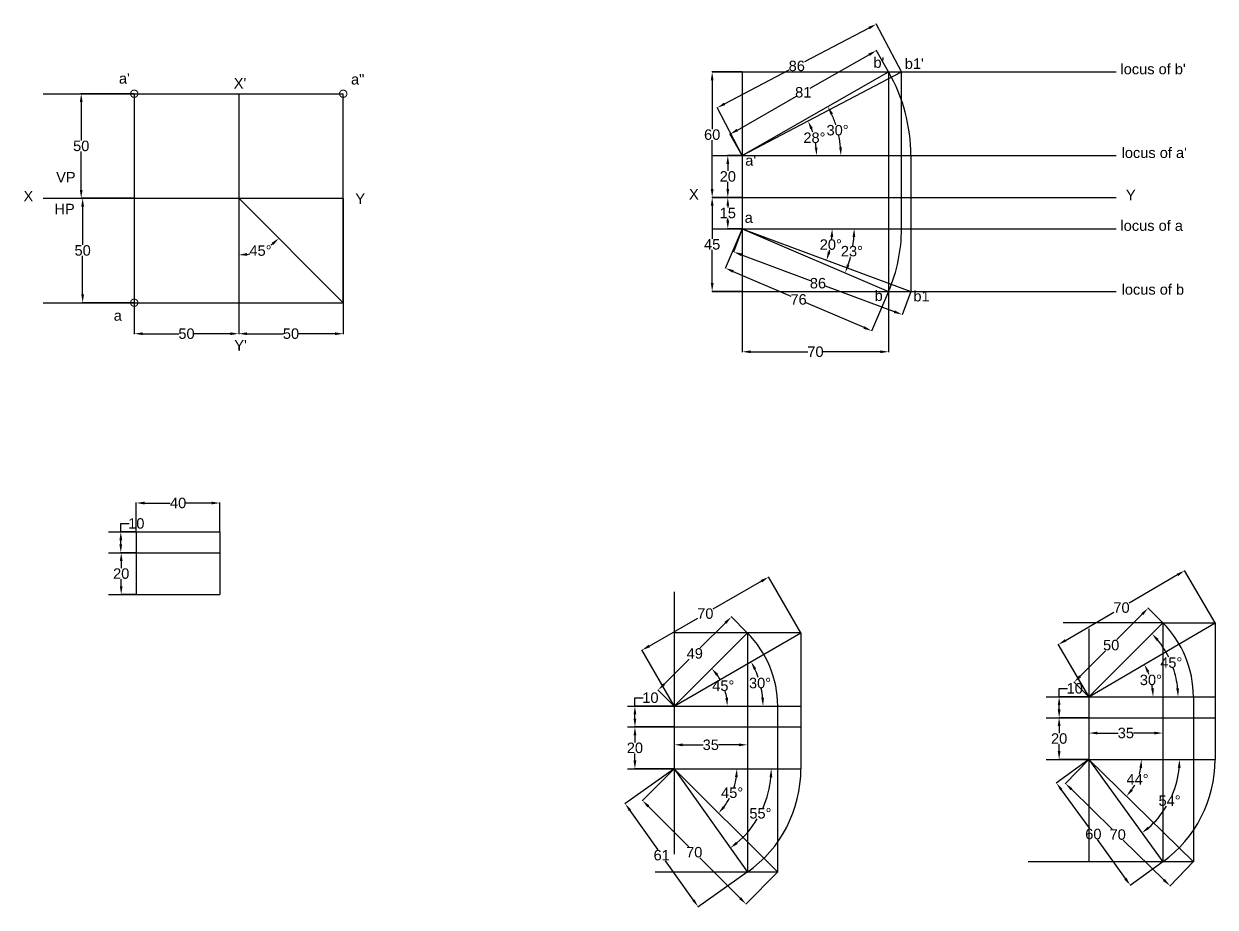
# Model space of a CAD drawing. Header units: inches. Extents: x -1930 to 5336, y -1833 to 832.
# Drawn here: x 1219 to 1789, y -1561 to -1138 of the extents above; entities that cross this region are included whole.
import ezdxf

# ---------------------------------------------------------------- set-up
doc = ezdxf.new("R2010")
doc.units = ezdxf.units.IN
doc.header["$MEASUREMENT"] = 0
doc.styles.get("Standard").update_dxf_attribs({"font": 'arial.ttf'})
doc.dimstyles.get("Standard").update_dxf_attribs({"dimtxt": 5, "dimasz": 4, "dimexe": 0.18, "dimexo": 0.0625, "dimgap": 0.09, "dimtad": 0, "dimtih": 1, "dimtoh": 1, "dimdec": 0, "dimzin": 0, "dimdsep": 46, "dimtxsty": 'Standard', "dimcen": 0.09, "dimadec": 0, "dimazin": 0, "dimtfac": 1, "dimtdec": 0, "dimtofl": 0, "dimtmove": 0, "dimatfit": 3, "dimfxl": 1, "dimtolj": 1, "dimtzin": 0, "dimarcsym": 0})

# ---------------------------------------------------------------- blocks, each defined once
blk = doc.blocks.new('*D352')
at = {"color": 0, "lineweight": -2, "transparency": 16777216}
for p, q in [((1271.49, -1171.69), (1246, -1171.69)), ((1246.18, -1175.69), (1246.18, -1194.05)), ((1246.18, -1217.69), (1246.18, -1199.33)), ((1271.49, -1221.69), (1246, -1221.69))]:
    blk.add_line(p, q, dxfattribs=at)
at = {"color": 0, "transparency": 16777216}
for points in [[(1245.51, -1175.69), (1246.84, -1175.69), (1246.18, -1171.69)], [(1245.51, -1217.69), (1246.84, -1217.69), (1246.18, -1221.69)]]:
    blk.add_solid(points, dxfattribs=at)
at = {"layer": 'Defpoints', "color": 0, "transparency": 16777216}
for p in [(1246.18, -1171.69), (1271.55, -1171.69), (1271.55, -1221.69)]:
    blk.add_point(p, dxfattribs=at)
at = {"color": 0, "transparency": 16777216, "insert": (1246.18, -1196.69), "char_height": 5, "attachment_point": 5}
blk.add_mtext('\\A1;50', dxfattribs=at)
blk = doc.blocks.new('*D353')
at = {"color": 0, "lineweight": -2, "transparency": 16777216}
for p, q in [((1271.49, -1221.69), (1246.68, -1221.69)), ((1246.86, -1225.69), (1246.86, -1244.05)), ((1246.86, -1267.69), (1246.86, -1249.33)), ((1271.49, -1271.69), (1246.68, -1271.69))]:
    blk.add_line(p, q, dxfattribs=at)
at = {"color": 0, "transparency": 16777216}
for points in [[(1246.2, -1225.69), (1247.53, -1225.69), (1246.86, -1221.69)], [(1246.2, -1267.69), (1247.53, -1267.69), (1246.86, -1271.69)]]:
    blk.add_solid(points, dxfattribs=at)
at = {"layer": 'Defpoints', "color": 0, "transparency": 16777216}
for p in [(1246.86, -1221.69), (1271.55, -1221.69), (1271.55, -1271.69)]:
    blk.add_point(p, dxfattribs=at)
at = {"color": 0, "transparency": 16777216, "insert": (1246.86, -1246.69), "char_height": 5, "attachment_point": 5}
blk.add_mtext('\\A1;50', dxfattribs=at)
blk = doc.blocks.new('*D354')
at = {"color": 0, "lineweight": -2, "transparency": 16777216}
for start, end in [(278.4437, 281.2527), (304.2108, 306.5563)]:
    blk.add_arc((1321.55, -1221.69), 27.17, start, end, dxfattribs=at)
at = {"color": 0, "transparency": 16777216}
for points in [[(1337.3, -1243.01), (1338.17, -1244.02), (1340.76, -1240.9)], [(1325.59, -1249.23), (1325.49, -1247.9), (1321.55, -1248.86)]]:
    blk.add_solid(points, dxfattribs=at)
at = {"layer": 'Defpoints', "color": 0, "transparency": 16777216}
for p in [(1321.55, -1171.69), (1321.55, -1221.69), (1328.58, -1247.93), (1321.55, -1271.69), (1371.55, -1271.69)]:
    blk.add_point(p, dxfattribs=at)
at = {"color": 0, "transparency": 16777216, "insert": (1331.95, -1246.79), "char_height": 5, "attachment_point": 5}
blk.add_mtext('\\A1;45°', dxfattribs=at)
blk = doc.blocks.new('*D355')
at = {"color": 0, "lineweight": -2, "transparency": 16777216}
for p, q in [((1271.55, -1221.75), (1271.55, -1286.71)), ((1321.55, -1221.75), (1321.55, -1286.71)), ((1275.55, -1286.53), (1292.89, -1286.53)), ((1317.55, -1286.53), (1300.21, -1286.53))]:
    blk.add_line(p, q, dxfattribs=at)
at = {"color": 0, "transparency": 16777216}
for points in [[(1275.55, -1285.87), (1275.55, -1287.2), (1271.55, -1286.53)], [(1317.55, -1285.87), (1317.55, -1287.2), (1321.55, -1286.53)]]:
    blk.add_solid(points, dxfattribs=at)
at = {"layer": 'Defpoints', "color": 0, "transparency": 16777216}
for p in [(1271.55, -1221.69), (1321.55, -1221.69), (1321.55, -1286.53)]:
    blk.add_point(p, dxfattribs=at)
at = {"color": 0, "transparency": 16777216, "insert": (1296.55, -1286.53), "char_height": 5, "attachment_point": 5}
blk.add_mtext('\\A1;50', dxfattribs=at)
blk = doc.blocks.new('*D356')
at = {"color": 0, "lineweight": -2, "transparency": 16777216}
for p, q in [((1321.55, -1221.75), (1321.55, -1286.71)), ((1371.55, -1221.75), (1371.55, -1286.71)), ((1325.55, -1286.53), (1342.89, -1286.53)), ((1367.55, -1286.53), (1350.21, -1286.53))]:
    blk.add_line(p, q, dxfattribs=at)
at = {"color": 0, "transparency": 16777216}
for points in [[(1325.55, -1285.87), (1325.55, -1287.2), (1321.55, -1286.53)], [(1367.55, -1285.87), (1367.55, -1287.2), (1371.55, -1286.53)]]:
    blk.add_solid(points, dxfattribs=at)
at = {"layer": 'Defpoints', "color": 0, "transparency": 16777216}
for p in [(1321.55, -1221.69), (1371.55, -1221.69), (1371.55, -1286.53)]:
    blk.add_point(p, dxfattribs=at)
at = {"color": 0, "transparency": 16777216, "insert": (1346.55, -1286.53), "char_height": 5, "attachment_point": 5}
blk.add_mtext('\\A1;50', dxfattribs=at)
blk = doc.blocks.new('*D357')
at = {"color": 0, "lineweight": -2, "transparency": 16777216}
for p, q in [((1632.46, -1161.23), (1626.55, -1150.88)), ((1623.16, -1153.03), (1594.83, -1169.22)), ((1560.11, -1189.06), (1588.44, -1172.86)), ((1562.46, -1201.23), (1556.55, -1190.88))]:
    blk.add_line(p, q, dxfattribs=at)
at = {"color": 0, "transparency": 16777216}
for points in [[(1622.83, -1152.45), (1623.49, -1153.6), (1626.64, -1151.04)], [(1559.78, -1188.48), (1560.44, -1189.63), (1556.64, -1191.04)]]:
    blk.add_solid(points, dxfattribs=at)
at = {"layer": 'Defpoints', "color": 0, "transparency": 16777216}
for p in [(1626.64, -1151.04), (1632.49, -1161.29), (1562.49, -1201.29)]:
    blk.add_point(p, dxfattribs=at)
at = {"color": 0, "transparency": 16777216, "insert": (1591.64, -1171.04), "char_height": 5, "attachment_point": 5}
blk.add_mtext('\\A1;81', dxfattribs=at)
blk = doc.blocks.new('*D358')
at = {"color": 0, "lineweight": -2, "transparency": 16777216}
for p, q in [((1638.62, -1161.23), (1626.55, -1138.25)), ((1623.09, -1140.27), (1592.23, -1156.48)), ((1554.02, -1176.55), (1584.88, -1160.34)), ((1562.46, -1201.23), (1550.39, -1178.25))]:
    blk.add_line(p, q, dxfattribs=at)
at = {"color": 0, "transparency": 16777216}
for points in [[(1622.78, -1139.68), (1623.4, -1140.86), (1626.63, -1138.41)], [(1553.71, -1175.96), (1554.33, -1177.14), (1550.47, -1178.41)]]:
    blk.add_solid(points, dxfattribs=at)
at = {"layer": 'Defpoints', "color": 0, "transparency": 16777216}
for p in [(1626.63, -1138.41), (1638.65, -1161.29), (1562.49, -1201.29)]:
    blk.add_point(p, dxfattribs=at)
at = {"color": 0, "transparency": 16777216, "insert": (1588.55, -1158.41), "char_height": 5, "attachment_point": 5}
blk.add_mtext('\\A1;86', dxfattribs=at)
blk = doc.blocks.new('*D359')
at = {"color": 0, "lineweight": -2, "transparency": 16777216}
for p, q in [((1562.47, -1236.35), (1558.3, -1247.54)), ((1562.12, -1248.77), (1595, -1261.01)), ((1635.24, -1275.98), (1602.35, -1263.74)), ((1643.09, -1266.35), (1638.93, -1277.54))]:
    blk.add_line(p, q, dxfattribs=at)
at = {"color": 0, "transparency": 16777216}
for points in [[(1562.35, -1248.15), (1561.88, -1249.4), (1558.37, -1247.38)], [(1635.47, -1275.36), (1635.01, -1276.61), (1638.99, -1277.38)]]:
    blk.add_solid(points, dxfattribs=at)
at = {"layer": 'Defpoints', "color": 0, "transparency": 16777216}
for p in [(1562.49, -1236.29), (1643.11, -1266.29), (1638.99, -1277.38)]:
    blk.add_point(p, dxfattribs=at)
at = {"color": 0, "transparency": 16777216, "insert": (1598.68, -1262.38), "char_height": 5, "attachment_point": 5}
blk.add_mtext('\\A1;86', dxfattribs=at)
blk = doc.blocks.new('*D360')
at = {"color": 0, "lineweight": -2, "transparency": 16777216}
for p, q in [((1562.47, -1236.35), (1554.34, -1255.32)), ((1558.08, -1256.73), (1585.76, -1268.59)), ((1632.47, -1266.35), (1624.34, -1285.32)), ((1620.73, -1283.58), (1593.06, -1271.72))]:
    blk.add_line(p, q, dxfattribs=at)
at = {"color": 0, "transparency": 16777216}
for points in [[(1558.35, -1256.12), (1557.82, -1257.34), (1554.41, -1255.16)], [(1620.99, -1282.97), (1620.47, -1284.19), (1624.41, -1285.16)]]:
    blk.add_solid(points, dxfattribs=at)
at = {"layer": 'Defpoints', "color": 0, "transparency": 16777216}
for p in [(1562.49, -1236.29), (1632.49, -1266.29), (1624.41, -1285.16)]:
    blk.add_point(p, dxfattribs=at)
at = {"color": 0, "transparency": 16777216, "insert": (1589.41, -1270.16), "char_height": 5, "attachment_point": 5}
blk.add_mtext('\\A1;76', dxfattribs=at)
blk = doc.blocks.new('*D361')
at = {"color": 0, "lineweight": -2, "transparency": 16777216}
for start, end in [(18.2919, 21.2548), (6.4548, 9.5011)]:
    blk.add_arc((1562.49, -1201.29), 35.52, start, end, dxfattribs=at)
at = {"color": 0, "transparency": 16777216}
for points in [[(1594.99, -1188.69), (1596.21, -1188.13), (1593.94, -1184.77)], [(1598.46, -1197.26), (1597.13, -1197.33), (1598.02, -1201.29)]]:
    blk.add_solid(points, dxfattribs=at)
at = {"layer": 'Defpoints', "color": 0, "transparency": 16777216}
for p in [(1638.65, -1161.29), (1597.56, -1195.59), (1548.07, -1201.29), (1562.49, -1201.29), (1741.32, -1201.29)]:
    blk.add_point(p, dxfattribs=at)
at = {"color": 0, "transparency": 16777216, "insert": (1596.98, -1192.78), "char_height": 5, "attachment_point": 5}
blk.add_mtext('\\A1;28°', dxfattribs=at)
blk = doc.blocks.new('*D362')
at = {"color": 0, "lineweight": -2, "transparency": 16777216}
for start, end in [(18.2247, 24.8837), (4.8611, 11.5715)]:
    blk.add_arc((1562.49, -1201.29), 47.16, start, end, dxfattribs=at)
at = {"color": 0, "transparency": 16777216}
for points in [[(1604.68, -1181.75), (1605.87, -1181.14), (1603.44, -1177.89)], [(1610.15, -1197.26), (1608.82, -1197.32), (1609.65, -1201.29)]]:
    blk.add_solid(points, dxfattribs=at)
at = {"layer": 'Defpoints', "color": 0, "transparency": 16777216}
for p in [(1632.49, -1161.29), (1608.95, -1193.17), (1548.07, -1201.29), (1562.49, -1201.29), (1741.32, -1201.29)]:
    blk.add_point(p, dxfattribs=at)
at = {"color": 0, "transparency": 16777216, "insert": (1608.07, -1189.18), "char_height": 5, "attachment_point": 5}
blk.add_mtext('\\A1;30°', dxfattribs=at)
blk = doc.blocks.new('*D363')
at = {"color": 0, "lineweight": -2, "transparency": 16777216}
for start, end in [(353.3543, 354.6697), (344.9199, 346.1949)]:
    blk.add_arc((1562.49, -1236.29), 43.01, start, end, dxfattribs=at)
at = {"color": 0, "transparency": 16777216}
for points in [[(1604.65, -1240.25), (1605.98, -1240.32), (1605.5, -1236.29)], [(1604.66, -1247.68), (1603.39, -1247.28), (1602.8, -1251.29)]]:
    blk.add_solid(points, dxfattribs=at)
at = {"layer": 'Defpoints', "color": 0, "transparency": 16777216}
for p in [(1548.07, -1236.29), (1562.49, -1236.29), (1741.32, -1236.29), (1604.3, -1246.41), (1643.11, -1266.29)]:
    blk.add_point(p, dxfattribs=at)
at = {"color": 0, "transparency": 16777216, "insert": (1604.82, -1243.91), "char_height": 5, "attachment_point": 5}
blk.add_mtext('\\A1;20°', dxfattribs=at)
blk = doc.blocks.new('*D364')
at = {"color": 0, "lineweight": -2, "transparency": 16777216}
for start, end in [(351.2767, 355.7176), (341.0838, 345.4947)]:
    blk.add_arc((1562.49, -1236.29), 53.53, start, end, dxfattribs=at)
at = {"color": 0, "transparency": 16777216}
for points in [[(1615.21, -1240.26), (1616.54, -1240.31), (1616.02, -1236.29)], [(1613.75, -1253.88), (1612.51, -1253.4), (1611.69, -1257.38)]]:
    blk.add_solid(points, dxfattribs=at)
at = {"layer": 'Defpoints', "color": 0, "transparency": 16777216}
for p in [(1548.07, -1236.29), (1562.49, -1236.29), (1741.32, -1236.29), (1614.08, -1250.56), (1632.49, -1266.29)]:
    blk.add_point(p, dxfattribs=at)
at = {"color": 0, "transparency": 16777216, "insert": (1614.93, -1247.05), "char_height": 5, "attachment_point": 5}
blk.add_mtext('\\A1;23°', dxfattribs=at)
blk = doc.blocks.new('*D365')
at = {"color": 0, "lineweight": -2, "transparency": 16777216}
for p, q in [((1562.43, -1201.29), (1555.37, -1201.29)), ((1555.55, -1205.29), (1555.55, -1208.65)), ((1555.55, -1217.29), (1555.55, -1213.93)), ((1562.43, -1221.29), (1555.37, -1221.29))]:
    blk.add_line(p, q, dxfattribs=at)
at = {"color": 0, "transparency": 16777216}
for points in [[(1554.88, -1205.29), (1556.21, -1205.29), (1555.55, -1201.29)], [(1554.88, -1217.29), (1556.21, -1217.29), (1555.55, -1221.29)]]:
    blk.add_solid(points, dxfattribs=at)
at = {"layer": 'Defpoints', "color": 0, "transparency": 16777216}
for p in [(1555.55, -1201.29), (1562.49, -1201.29), (1562.49, -1221.29)]:
    blk.add_point(p, dxfattribs=at)
at = {"color": 0, "transparency": 16777216, "insert": (1555.55, -1211.29), "char_height": 5, "attachment_point": 5}
blk.add_mtext('\\A1;20', dxfattribs=at)
blk = doc.blocks.new('*D366')
at = {"color": 0, "lineweight": -2, "transparency": 16777216}
for p, q in [((1562.43, -1221.29), (1555.37, -1221.29)), ((1555.55, -1225.29), (1555.55, -1226.15)), ((1562.43, -1236.29), (1555.37, -1236.29)), ((1555.55, -1232.29), (1555.55, -1231.43))]:
    blk.add_line(p, q, dxfattribs=at)
at = {"color": 0, "transparency": 16777216}
for points in [[(1554.88, -1225.29), (1556.21, -1225.29), (1555.55, -1221.29)], [(1554.88, -1232.29), (1556.21, -1232.29), (1555.55, -1236.29)]]:
    blk.add_solid(points, dxfattribs=at)
at = {"layer": 'Defpoints', "color": 0, "transparency": 16777216}
for p in [(1555.55, -1221.29), (1562.49, -1221.29), (1562.49, -1236.29)]:
    blk.add_point(p, dxfattribs=at)
at = {"color": 0, "transparency": 16777216, "insert": (1555.55, -1228.79), "char_height": 5, "attachment_point": 5}
blk.add_mtext('\\A1;15', dxfattribs=at)
blk = doc.blocks.new('*D367')
at = {"color": 0, "lineweight": -2, "transparency": 16777216}
for p, q in [((1562.43, -1161.29), (1547.89, -1161.29)), ((1548.07, -1165.29), (1548.07, -1188.65)), ((1548.07, -1217.29), (1548.07, -1193.93)), ((1562.43, -1221.29), (1547.89, -1221.29))]:
    blk.add_line(p, q, dxfattribs=at)
at = {"color": 0, "transparency": 16777216}
for points in [[(1547.4, -1165.29), (1548.74, -1165.29), (1548.07, -1161.29)], [(1547.4, -1217.29), (1548.74, -1217.29), (1548.07, -1221.29)]]:
    blk.add_solid(points, dxfattribs=at)
at = {"layer": 'Defpoints', "color": 0, "transparency": 16777216}
for p in [(1548.07, -1161.29), (1562.49, -1161.29), (1562.49, -1221.29)]:
    blk.add_point(p, dxfattribs=at)
at = {"color": 0, "transparency": 16777216, "insert": (1548.07, -1191.29), "char_height": 5, "attachment_point": 5}
blk.add_mtext('\\A1;60', dxfattribs=at)
blk = doc.blocks.new('*D368')
at = {"color": 0, "lineweight": -2, "transparency": 16777216}
for p, q in [((1562.43, -1221.29), (1547.89, -1221.29)), ((1548.07, -1225.29), (1548.07, -1241.16)), ((1548.07, -1262.29), (1548.07, -1246.42)), ((1562.43, -1266.29), (1547.89, -1266.29))]:
    blk.add_line(p, q, dxfattribs=at)
at = {"color": 0, "transparency": 16777216}
for points in [[(1547.4, -1225.29), (1548.74, -1225.29), (1548.07, -1221.29)], [(1547.4, -1262.29), (1548.74, -1262.29), (1548.07, -1266.29)]]:
    blk.add_solid(points, dxfattribs=at)
at = {"layer": 'Defpoints', "color": 0, "transparency": 16777216}
for p in [(1562.49, -1221.29), (1548.07, -1266.29), (1562.49, -1266.29)]:
    blk.add_point(p, dxfattribs=at)
at = {"color": 0, "transparency": 16777216, "insert": (1548.07, -1243.79), "char_height": 5, "attachment_point": 5}
blk.add_mtext('\\A1;45', dxfattribs=at)
blk = doc.blocks.new('*D369')
at = {"color": 0, "lineweight": -2, "transparency": 16777216}
for p, q in [((1562.49, -1221.35), (1562.49, -1295.36)), ((1632.49, -1221.35), (1632.49, -1295.36)), ((1566.49, -1295.18), (1593.85, -1295.18)), ((1628.49, -1295.18), (1601.13, -1295.18))]:
    blk.add_line(p, q, dxfattribs=at)
at = {"color": 0, "transparency": 16777216}
for points in [[(1566.49, -1294.51), (1566.49, -1295.85), (1562.49, -1295.18)], [(1628.49, -1294.51), (1628.49, -1295.85), (1632.49, -1295.18)]]:
    blk.add_solid(points, dxfattribs=at)
at = {"layer": 'Defpoints', "color": 0, "transparency": 16777216}
for p in [(1562.49, -1221.29), (1632.49, -1221.29), (1632.49, -1295.18)]:
    blk.add_point(p, dxfattribs=at)
at = {"color": 0, "transparency": 16777216, "insert": (1597.49, -1295.18), "char_height": 5, "attachment_point": 5}
blk.add_mtext('\\A1;70', dxfattribs=at)
blk = doc.blocks.new('*D374')
at = {"color": 0, "lineweight": -2, "transparency": 16777216}
for p, q in [((1265.11, -1381.33), (1265.11, -1377.33)), ((1265.11, -1377.33), (1269.11, -1377.33)), ((1272.47, -1381.33), (1264.93, -1381.33)), ((1265.11, -1387.33), (1265.11, -1385.33)), ((1272.47, -1391.33), (1264.93, -1391.33))]:
    blk.add_line(p, q, dxfattribs=at)
at = {"color": 0, "transparency": 16777216}
for points in [[(1264.44, -1385.33), (1265.78, -1385.33), (1265.11, -1381.33)], [(1264.44, -1387.33), (1265.78, -1387.33), (1265.11, -1391.33)]]:
    blk.add_solid(points, dxfattribs=at)
at = {"layer": 'Defpoints', "color": 0, "transparency": 16777216}
for p in [(1265.11, -1381.33), (1272.53, -1381.33), (1272.53, -1391.33)]:
    blk.add_point(p, dxfattribs=at)
at = {"color": 0, "transparency": 16777216, "insert": (1272.54, -1377.33), "char_height": 5, "attachment_point": 5}
blk.add_mtext('\\A1;10', dxfattribs=at)
blk = doc.blocks.new('*D375')
at = {"color": 0, "lineweight": -2, "transparency": 16777216}
for p, q in [((1272.47, -1391.33), (1265.13, -1391.33)), ((1265.31, -1395.33), (1265.31, -1398.69)), ((1265.31, -1407.33), (1265.31, -1403.98)), ((1272.47, -1411.33), (1265.13, -1411.33))]:
    blk.add_line(p, q, dxfattribs=at)
at = {"color": 0, "transparency": 16777216}
for points in [[(1264.64, -1395.33), (1265.98, -1395.33), (1265.31, -1391.33)], [(1264.64, -1407.33), (1265.98, -1407.33), (1265.31, -1411.33)]]:
    blk.add_solid(points, dxfattribs=at)
at = {"layer": 'Defpoints', "color": 0, "transparency": 16777216}
for p in [(1265.31, -1391.33), (1272.53, -1391.33), (1272.53, -1411.33)]:
    blk.add_point(p, dxfattribs=at)
at = {"color": 0, "transparency": 16777216, "insert": (1265.31, -1401.33), "char_height": 5, "attachment_point": 5}
blk.add_mtext('\\A1;20', dxfattribs=at)
blk = doc.blocks.new('*D376')
at = {"color": 0, "lineweight": -2, "transparency": 16777216}
for p, q in [((1272.53, -1381.27), (1272.53, -1367.36)), ((1276.53, -1367.54), (1288.77, -1367.54)), ((1308.53, -1367.54), (1296.29, -1367.54)), ((1312.53, -1381.27), (1312.53, -1367.36))]:
    blk.add_line(p, q, dxfattribs=at)
at = {"color": 0, "transparency": 16777216}
for points in [[(1276.53, -1366.87), (1276.53, -1368.21), (1272.53, -1367.54)], [(1308.53, -1366.87), (1308.53, -1368.21), (1312.53, -1367.54)]]:
    blk.add_solid(points, dxfattribs=at)
at = {"layer": 'Defpoints', "color": 0, "transparency": 16777216}
for p in [(1312.53, -1367.54), (1272.53, -1381.33), (1312.53, -1381.33)]:
    blk.add_point(p, dxfattribs=at)
at = {"color": 0, "transparency": 16777216, "insert": (1292.53, -1367.54), "char_height": 5, "attachment_point": 5}
blk.add_mtext('\\A1;40', dxfattribs=at)
blk = doc.blocks.new('*D377')
at = {"color": 0, "lineweight": -2, "transparency": 16777216}
for p, q in [((1554.41, -1424.87), (1542.39, -1436.9)), ((1564.87, -1429.67), (1557.12, -1421.91)), ((1525.07, -1454.21), (1537.1, -1442.18)), ((1529.87, -1464.67), (1522.12, -1456.91))]:
    blk.add_line(p, q, dxfattribs=at)
at = {"color": 0, "transparency": 16777216}
for points in [[(1553.94, -1424.4), (1554.89, -1425.34), (1557.24, -1422.04)], [(1524.6, -1453.74), (1525.54, -1454.68), (1522.24, -1457.04)]]:
    blk.add_solid(points, dxfattribs=at)
at = {"layer": 'Defpoints', "color": 0, "transparency": 16777216}
for p in [(1557.24, -1422.04), (1564.91, -1429.71), (1529.91, -1464.71)]:
    blk.add_point(p, dxfattribs=at)
at = {"color": 0, "transparency": 16777216, "insert": (1539.74, -1439.54), "char_height": 5, "attachment_point": 5}
blk.add_mtext('\\A1;49', dxfattribs=at)
blk = doc.blocks.new('*D378')
at = {"color": 0, "lineweight": -2, "transparency": 16777216}
for p, q in [((1571.63, -1404.97), (1548.43, -1418.37)), ((1590.5, -1429.66), (1575, -1402.81)), ((1517.94, -1435.97), (1541.14, -1422.57)), ((1529.88, -1464.66), (1514.38, -1437.81))]:
    blk.add_line(p, q, dxfattribs=at)
at = {"color": 0, "transparency": 16777216}
for points in [[(1571.3, -1404.39), (1571.96, -1405.55), (1575.09, -1402.97)], [(1517.6, -1435.39), (1518.27, -1436.55), (1514.47, -1437.97)]]:
    blk.add_solid(points, dxfattribs=at)
at = {"layer": 'Defpoints', "color": 0, "transparency": 16777216}
for p in [(1575.09, -1402.97), (1590.53, -1429.71), (1529.91, -1464.71)]:
    blk.add_point(p, dxfattribs=at)
at = {"color": 0, "transparency": 16777216, "insert": (1544.78, -1420.47), "char_height": 5, "attachment_point": 5}
blk.add_mtext('\\A1;70', dxfattribs=at)
blk = doc.blocks.new('*D379')
at = {"color": 0, "lineweight": -2, "transparency": 16777216}
for p, q in [((1529.86, -1494.75), (1506.27, -1511.43)), ((1508.73, -1514.59), (1522.05, -1533.43)), ((1539.11, -1557.56), (1525.78, -1538.72)), ((1564.86, -1544.24), (1541.27, -1560.93))]:
    blk.add_line(p, q, dxfattribs=at)
at = {"color": 0, "transparency": 16777216}
for points in [[(1509.27, -1514.21), (1508.18, -1514.98), (1506.42, -1511.33)], [(1539.65, -1557.17), (1538.56, -1557.94), (1541.42, -1560.82)]]:
    blk.add_solid(points, dxfattribs=at)
at = {"layer": 'Defpoints', "color": 0, "transparency": 16777216}
for p in [(1529.91, -1494.71), (1564.91, -1544.21), (1541.42, -1560.82)]:
    blk.add_point(p, dxfattribs=at)
at = {"color": 0, "transparency": 16777216, "insert": (1523.92, -1536.07), "char_height": 5, "attachment_point": 5}
blk.add_mtext('\\A1;61', dxfattribs=at)
blk = doc.blocks.new('*D380')
at = {"color": 0, "lineweight": -2, "transparency": 16777216}
for p, q in [((1529.87, -1494.76), (1514.6, -1510.02)), ((1517.56, -1512.72), (1536.83, -1532)), ((1561.4, -1556.56), (1542.12, -1537.29)), ((1579.37, -1544.25), (1564.1, -1559.52))]:
    blk.add_line(p, q, dxfattribs=at)
at = {"color": 0, "transparency": 16777216}
for points in [[(1518.03, -1512.25), (1517.09, -1513.19), (1514.73, -1509.89)], [(1561.87, -1556.09), (1560.93, -1557.04), (1564.23, -1559.39)]]:
    blk.add_solid(points, dxfattribs=at)
at = {"layer": 'Defpoints', "color": 0, "transparency": 16777216}
for p in [(1529.91, -1494.71), (1579.41, -1544.21), (1564.23, -1559.39)]:
    blk.add_point(p, dxfattribs=at)
at = {"color": 0, "transparency": 16777216, "insert": (1539.48, -1534.64), "char_height": 5, "attachment_point": 5}
blk.add_mtext('\\A1;70', dxfattribs=at)
blk = doc.blocks.new('*D381')
at = {"color": 0, "lineweight": -2, "transparency": 16777216}
for p, q in [((1529.85, -1464.71), (1510.93, -1464.71)), ((1511.11, -1464.71), (1511.11, -1460.71)), ((1511.11, -1460.71), (1515.11, -1460.71)), ((1511.11, -1470.71), (1511.11, -1468.71)), ((1529.85, -1474.71), (1510.93, -1474.71))]:
    blk.add_line(p, q, dxfattribs=at)
at = {"color": 0, "transparency": 16777216}
for points in [[(1510.44, -1468.71), (1511.77, -1468.71), (1511.11, -1464.71)], [(1510.44, -1470.71), (1511.77, -1470.71), (1511.11, -1474.71)]]:
    blk.add_solid(points, dxfattribs=at)
at = {"layer": 'Defpoints', "color": 0, "transparency": 16777216}
for p in [(1511.11, -1464.71), (1529.91, -1464.71), (1529.91, -1474.71)]:
    blk.add_point(p, dxfattribs=at)
at = {"color": 0, "transparency": 16777216, "insert": (1518.53, -1460.71), "char_height": 5, "attachment_point": 5}
blk.add_mtext('\\A1;10', dxfattribs=at)
blk = doc.blocks.new('*D382')
at = {"color": 0, "lineweight": -2, "transparency": 16777216}
for p, q in [((1529.85, -1474.71), (1510.93, -1474.71)), ((1511.11, -1478.71), (1511.11, -1482.07)), ((1511.11, -1490.71), (1511.11, -1487.35)), ((1529.85, -1494.71), (1510.93, -1494.71))]:
    blk.add_line(p, q, dxfattribs=at)
at = {"color": 0, "transparency": 16777216}
for points in [[(1510.44, -1478.71), (1511.77, -1478.71), (1511.11, -1474.71)], [(1510.44, -1490.71), (1511.77, -1490.71), (1511.11, -1494.71)]]:
    blk.add_solid(points, dxfattribs=at)
at = {"layer": 'Defpoints', "color": 0, "transparency": 16777216}
for p in [(1511.11, -1474.71), (1529.91, -1474.71), (1529.91, -1494.71)]:
    blk.add_point(p, dxfattribs=at)
at = {"color": 0, "transparency": 16777216, "insert": (1511.11, -1484.71), "char_height": 5, "attachment_point": 5}
blk.add_mtext('\\A1;20', dxfattribs=at)
blk = doc.blocks.new('*D383')
at = {"color": 0, "lineweight": -2, "transparency": 16777216}
for p, q in [((1529.91, -1474.77), (1529.91, -1483.43)), ((1564.91, -1474.77), (1564.91, -1483.43)), ((1533.91, -1483.25), (1543.72, -1483.25)), ((1560.91, -1483.25), (1551.1, -1483.25))]:
    blk.add_line(p, q, dxfattribs=at)
at = {"color": 0, "transparency": 16777216}
for points in [[(1533.91, -1482.59), (1533.91, -1483.92), (1529.91, -1483.25)], [(1560.91, -1482.59), (1560.91, -1483.92), (1564.91, -1483.25)]]:
    blk.add_solid(points, dxfattribs=at)
at = {"layer": 'Defpoints', "color": 0, "transparency": 16777216}
for p in [(1529.91, -1474.71), (1564.91, -1474.71), (1564.91, -1483.25)]:
    blk.add_point(p, dxfattribs=at)
at = {"color": 0, "transparency": 16777216, "insert": (1547.41, -1483.25), "char_height": 5, "attachment_point": 5}
blk.add_mtext('\\A1;35', dxfattribs=at)
blk = doc.blocks.new('*D384')
at = {"color": 0, "lineweight": -2, "transparency": 16777216}
for start, end in [(18.7266, 24.6047), (5.3953, 11.3373)]:
    blk.add_arc((1529.91, -1464.71), 42.49, start, end, dxfattribs=at)
at = {"color": 0, "transparency": 16777216}
for points in [[(1567.96, -1447.32), (1569.14, -1446.71), (1566.71, -1443.46)], [(1572.88, -1460.68), (1571.55, -1460.75), (1572.41, -1464.71)]]:
    blk.add_solid(points, dxfattribs=at)
at = {"layer": 'Defpoints', "color": 0, "transparency": 16777216}
for p in [(1590.53, -1429.71), (1571.76, -1457.33), (1507.5, -1464.71), (1529.91, -1464.71), (1590.53, -1464.71)]:
    blk.add_point(p, dxfattribs=at)
at = {"color": 0, "transparency": 16777216, "insert": (1570.96, -1453.71), "char_height": 5, "attachment_point": 5}
blk.add_mtext('\\A1;30°', dxfattribs=at)
blk = doc.blocks.new('*D385')
at = {"color": 0, "lineweight": -2, "transparency": 16777216}
for start, end in [(29.0983, 35.9695), (9.0305, 16.2039)]:
    blk.add_arc((1529.91, -1464.71), 25.41, start, end, dxfattribs=at)
at = {"color": 0, "transparency": 16777216}
for points in [[(1549.97, -1450.22), (1550.98, -1449.36), (1547.88, -1446.75)], [(1555.67, -1460.67), (1554.34, -1460.78), (1555.32, -1464.71)]]:
    blk.add_solid(points, dxfattribs=at)
at = {"layer": 'Defpoints', "color": 0, "transparency": 16777216}
for p in [(1564.91, -1429.71), (1554.45, -1458.14), (1507.5, -1464.71), (1529.91, -1464.71), (1590.53, -1464.71)]:
    blk.add_point(p, dxfattribs=at)
at = {"color": 0, "transparency": 16777216, "insert": (1553.38, -1454.99), "char_height": 5, "attachment_point": 5}
blk.add_mtext('\\A1;45°', dxfattribs=at)
blk = doc.blocks.new('*D386')
at = {"color": 0, "lineweight": -2, "transparency": 16777216}
for start, end in [(342.8484, 352.3524), (322.6476, 331.9354)]:
    blk.add_arc((1529.91, -1494.71), 29.99, start, end, dxfattribs=at)
at = {"color": 0, "transparency": 16777216}
for points in [[(1558.97, -1498.66), (1560.3, -1498.75), (1559.9, -1494.71)], [(1554.25, -1513.35), (1553.25, -1512.47), (1551.12, -1515.92)]]:
    blk.add_solid(points, dxfattribs=at)
at = {"layer": 'Defpoints', "color": 0, "transparency": 16777216}
for p in [(1507.5, -1494.71), (1529.91, -1494.71), (1590.53, -1494.71), (1555.88, -1509.71), (1579.41, -1544.21)]:
    blk.add_point(p, dxfattribs=at)
at = {"color": 0, "transparency": 16777216, "insert": (1557.62, -1506.19), "char_height": 5, "attachment_point": 5}
blk.add_mtext('\\A1;45°', dxfattribs=at)
blk = doc.blocks.new('*D387')
at = {"color": 0, "lineweight": -2, "transparency": 16777216}
for start, end in [(336.2345, 355.0619), (310.2025, 328.9084)]:
    blk.add_arc((1529.91, -1494.71), 46.43, start, end, dxfattribs=at)
at = {"color": 0, "transparency": 16777216}
for points in [[(1575.5, -1498.68), (1576.83, -1498.74), (1576.34, -1494.71)], [(1560.29, -1530.7), (1559.47, -1529.64), (1556.72, -1532.62)]]:
    blk.add_solid(points, dxfattribs=at)
at = {"layer": 'Defpoints', "color": 0, "transparency": 16777216}
for p in [(1507.5, -1494.71), (1529.91, -1494.71), (1590.53, -1494.71), (1567.24, -1522.32), (1564.91, -1544.21)]:
    blk.add_point(p, dxfattribs=at)
at = {"color": 0, "transparency": 16777216, "insert": (1571.14, -1516.05), "char_height": 5, "attachment_point": 5}
blk.add_mtext('\\A1;55°', dxfattribs=at)
blk = doc.blocks.new('*D388')
at = {"color": 0, "lineweight": -2, "transparency": 16777216}
for start, end in [(20.3503, 22.8691), (7.4673, 10.1106)]:
    blk.add_arc((1728.32, -1460.25), 30.71, start, end, dxfattribs=at)
at = {"color": 0, "transparency": 16777216}
for points in [[(1756.02, -1448.61), (1757.22, -1448.01), (1754.83, -1444.73)], [(1759.44, -1456.21), (1758.11, -1456.3), (1759.04, -1460.25)]]:
    blk.add_solid(points, dxfattribs=at)
at = {"layer": 'Defpoints', "color": 0, "transparency": 16777216}
for p in [(1788.74, -1424.89), (1758.56, -1454.85), (1707.88, -1460.25), (1728.32, -1460.25), (1788.74, -1460.25)]:
    blk.add_point(p, dxfattribs=at)
at = {"color": 0, "transparency": 16777216, "insert": (1757.97, -1452.21), "char_height": 5, "attachment_point": 5}
blk.add_mtext('\\A1;30°', dxfattribs=at)
blk = doc.blocks.new('*D389')
at = {"color": 0, "lineweight": -2, "transparency": 16777216}
for start, end in [(26.3859, 39.6241), (5.3759, 18.7205)]:
    blk.add_arc((1728.32, -1460.25), 42.65, start, end, dxfattribs=at)
at = {"color": 0, "transparency": 16777216}
for points in [[(1760.68, -1433.5), (1761.66, -1432.6), (1758.48, -1430.09)], [(1771.45, -1456.22), (1770.12, -1456.28), (1770.97, -1460.25)]]:
    blk.add_solid(points, dxfattribs=at)
at = {"layer": 'Defpoints', "color": 0, "transparency": 16777216}
for p in [(1763.68, -1424.89), (1769.52, -1449.21), (1707.88, -1460.25), (1728.32, -1460.25), (1788.74, -1460.25)]:
    blk.add_point(p, dxfattribs=at)
at = {"color": 0, "transparency": 16777216, "insert": (1767.72, -1443.93), "char_height": 5, "attachment_point": 5}
blk.add_mtext('\\A1;45°', dxfattribs=at)
blk = doc.blocks.new('*D390')
at = {"color": 0, "lineweight": -2, "transparency": 16777216}
for start, end in [(344.041, 350.8748), (324.7099, 331.2506)]:
    blk.add_arc((1728.32, -1490.25), 25.14, start, end, dxfattribs=at)
at = {"color": 0, "transparency": 16777216}
for points in [[(1752.48, -1494.18), (1753.81, -1494.29), (1753.46, -1490.25)], [(1749.36, -1505.2), (1748.33, -1504.34), (1746.28, -1507.84)]]:
    blk.add_solid(points, dxfattribs=at)
at = {"layer": 'Defpoints', "color": 0, "transparency": 16777216}
for p in [(1707.88, -1490.25), (1728.32, -1490.25), (1788.74, -1490.25), (1750.18, -1502.67), (1778.32, -1539.24)]:
    blk.add_point(p, dxfattribs=at)
at = {"color": 0, "transparency": 16777216, "insert": (1751.6, -1499.75), "char_height": 5, "attachment_point": 5}
blk.add_mtext('\\A1;44°', dxfattribs=at)
blk = doc.blocks.new('*D391')
at = {"color": 0, "lineweight": -2, "transparency": 16777216}
for start, end in [(336.7528, 354.7131), (311.1044, 328.9278)]:
    blk.add_arc((1728.32, -1490.25), 43.36, start, end, dxfattribs=at)
at = {"color": 0, "transparency": 16777216}
for points in [[(1770.84, -1494.21), (1772.17, -1494.27), (1771.69, -1490.25)], [(1757.25, -1523.44), (1756.42, -1522.4), (1753.7, -1525.41)]]:
    blk.add_solid(points, dxfattribs=at)
at = {"layer": 'Defpoints', "color": 0, "transparency": 16777216}
for p in [(1707.88, -1490.25), (1728.32, -1490.25), (1788.74, -1490.25), (1763.35, -1515.81), (1763.68, -1539.24)]:
    blk.add_point(p, dxfattribs=at)
at = {"color": 0, "transparency": 16777216, "insert": (1766.93, -1509.99), "char_height": 5, "attachment_point": 5}
blk.add_mtext('\\A1;54°', dxfattribs=at)
blk = doc.blocks.new('*D392')
at = {"color": 0, "lineweight": -2, "transparency": 16777216}
for p, q in [((1714.08, -1460.25), (1714.08, -1456.25)), ((1714.08, -1456.25), (1718.08, -1456.25)), ((1728.26, -1460.25), (1713.9, -1460.25)), ((1714.08, -1466.25), (1714.08, -1464.25)), ((1728.26, -1470.25), (1713.9, -1470.25))]:
    blk.add_line(p, q, dxfattribs=at)
at = {"color": 0, "transparency": 16777216}
for points in [[(1713.41, -1464.25), (1714.75, -1464.25), (1714.08, -1460.25)], [(1713.41, -1466.25), (1714.75, -1466.25), (1714.08, -1470.25)]]:
    blk.add_solid(points, dxfattribs=at)
at = {"layer": 'Defpoints', "color": 0, "transparency": 16777216}
for p in [(1714.08, -1460.25), (1728.32, -1460.25), (1728.32, -1470.25)]:
    blk.add_point(p, dxfattribs=at)
at = {"color": 0, "transparency": 16777216, "insert": (1721.51, -1456.25), "char_height": 5, "attachment_point": 5}
blk.add_mtext('\\A1;10', dxfattribs=at)
blk = doc.blocks.new('*D393')
at = {"color": 0, "lineweight": -2, "transparency": 16777216}
for p, q in [((1728.26, -1470.25), (1713.9, -1470.25)), ((1714.08, -1474.25), (1714.08, -1477.6)), ((1714.08, -1486.25), (1714.08, -1482.89)), ((1728.26, -1490.25), (1713.9, -1490.25))]:
    blk.add_line(p, q, dxfattribs=at)
at = {"color": 0, "transparency": 16777216}
for points in [[(1713.41, -1474.25), (1714.75, -1474.25), (1714.08, -1470.25)], [(1713.41, -1486.25), (1714.75, -1486.25), (1714.08, -1490.25)]]:
    blk.add_solid(points, dxfattribs=at)
at = {"layer": 'Defpoints', "color": 0, "transparency": 16777216}
for p in [(1714.08, -1470.25), (1728.32, -1470.25), (1728.32, -1490.25)]:
    blk.add_point(p, dxfattribs=at)
at = {"color": 0, "transparency": 16777216, "insert": (1714.08, -1480.25), "char_height": 5, "attachment_point": 5}
blk.add_mtext('\\A1;20', dxfattribs=at)
blk = doc.blocks.new('*D394')
at = {"color": 0, "lineweight": -2, "transparency": 16777216}
for p, q in [((1763.63, -1424.85), (1756.53, -1417.74)), ((1753.83, -1420.7), (1741.62, -1432.91)), ((1724.13, -1450.4), (1736.34, -1438.19)), ((1728.28, -1460.2), (1721.18, -1453.1))]:
    blk.add_line(p, q, dxfattribs=at)
at = {"color": 0, "transparency": 16777216}
for points in [[(1753.36, -1420.23), (1754.3, -1421.17), (1756.66, -1417.87)], [(1723.66, -1449.93), (1724.6, -1450.87), (1721.3, -1453.23)]]:
    blk.add_solid(points, dxfattribs=at)
at = {"layer": 'Defpoints', "color": 0, "transparency": 16777216}
for p in [(1756.66, -1417.87), (1763.68, -1424.89), (1728.32, -1460.25)]:
    blk.add_point(p, dxfattribs=at)
at = {"color": 0, "transparency": 16777216, "insert": (1738.98, -1435.55), "char_height": 5, "attachment_point": 5}
blk.add_mtext('\\A1;50', dxfattribs=at)
blk = doc.blocks.new('*D395')
at = {"color": 0, "lineweight": -2, "transparency": 16777216}
for p, q in [((1770.68, -1401.95), (1747.56, -1415.47)), ((1788.71, -1424.84), (1774.04, -1399.77)), ((1717.17, -1433.26), (1740.28, -1419.74)), ((1728.29, -1460.19), (1713.62, -1435.13))]:
    blk.add_line(p, q, dxfattribs=at)
at = {"color": 0, "transparency": 16777216}
for points in [[(1770.34, -1401.37), (1771.01, -1402.52), (1774.13, -1399.93)], [(1716.83, -1432.69), (1717.5, -1433.84), (1713.71, -1435.28)]]:
    blk.add_solid(points, dxfattribs=at)
at = {"layer": 'Defpoints', "color": 0, "transparency": 16777216}
for p in [(1774.13, -1399.93), (1788.74, -1424.89), (1728.32, -1460.25)]:
    blk.add_point(p, dxfattribs=at)
at = {"color": 0, "transparency": 16777216, "insert": (1743.92, -1417.61), "char_height": 5, "attachment_point": 5}
blk.add_mtext('\\A1;70', dxfattribs=at)
blk = doc.blocks.new('*D396')
at = {"color": 0, "lineweight": -2, "transparency": 16777216}
for p, q in [((1728.28, -1490.29), (1716.97, -1501.83)), ((1719.95, -1504.5), (1739.4, -1523.56)), ((1764.24, -1547.89), (1744.79, -1528.84)), ((1778.28, -1539.28), (1766.97, -1550.82))]:
    blk.add_line(p, q, dxfattribs=at)
at = {"color": 0, "transparency": 16777216}
for points in [[(1720.42, -1504.03), (1719.49, -1504.98), (1717.1, -1501.7)], [(1764.7, -1547.42), (1763.77, -1548.37), (1767.1, -1550.69)]]:
    blk.add_solid(points, dxfattribs=at)
at = {"layer": 'Defpoints', "color": 0, "transparency": 16777216}
for p in [(1728.32, -1490.25), (1778.32, -1539.24), (1767.1, -1550.69)]:
    blk.add_point(p, dxfattribs=at)
at = {"color": 0, "transparency": 16777216, "insert": (1742.1, -1526.2), "char_height": 5, "attachment_point": 5}
blk.add_mtext('\\A1;70', dxfattribs=at)
blk = doc.blocks.new('*D397')
at = {"color": 0, "lineweight": -2, "transparency": 16777216}
for p, q in [((1728.27, -1490.28), (1712.63, -1501.57)), ((1715.12, -1504.71), (1728.55, -1523.31)), ((1745.79, -1547.21), (1732.36, -1528.6)), ((1763.63, -1539.27), (1747.99, -1550.56))]:
    blk.add_line(p, q, dxfattribs=at)
at = {"color": 0, "transparency": 16777216}
for points in [[(1715.66, -1504.32), (1714.58, -1505.1), (1712.78, -1501.46)], [(1746.33, -1546.82), (1745.25, -1547.6), (1748.13, -1550.45)]]:
    blk.add_solid(points, dxfattribs=at)
at = {"layer": 'Defpoints', "color": 0, "transparency": 16777216}
for p in [(1728.32, -1490.25), (1763.68, -1539.24), (1748.13, -1550.45)]:
    blk.add_point(p, dxfattribs=at)
at = {"color": 0, "transparency": 16777216, "insert": (1730.46, -1525.96), "char_height": 5, "attachment_point": 5}
blk.add_mtext('\\A1;60', dxfattribs=at)
blk = doc.blocks.new('*D398')
at = {"color": 0, "lineweight": -2, "transparency": 16777216}
for p, q in [((1728.32, -1470.31), (1728.32, -1477.79)), ((1763.68, -1470.31), (1763.68, -1477.79)), ((1732.32, -1477.61), (1742.31, -1477.61)), ((1759.68, -1477.61), (1749.69, -1477.61))]:
    blk.add_line(p, q, dxfattribs=at)
at = {"color": 0, "transparency": 16777216}
for points in [[(1732.32, -1476.95), (1732.32, -1478.28), (1728.32, -1477.61)], [(1759.68, -1476.95), (1759.68, -1478.28), (1763.68, -1477.61)]]:
    blk.add_solid(points, dxfattribs=at)
at = {"layer": 'Defpoints', "color": 0, "transparency": 16777216}
for p in [(1728.32, -1470.25), (1763.68, -1470.25), (1763.68, -1477.61)]:
    blk.add_point(p, dxfattribs=at)
at = {"color": 0, "transparency": 16777216, "insert": (1746, -1477.61), "char_height": 5, "attachment_point": 5}
blk.add_mtext('\\A1;35', dxfattribs=at)

msp = doc.modelspace()

# ---------------------------------------------------------------- linework, layer by layer
for p, q in [((1548.07, -1161.29), (1741.32, -1161.29)), ((1562.49, -1161.29), (1562.49, -1266.29)), ((1562.49, -1201.29), (1638.65, -1161.29)), ((1632.49, -1161.29), (1632.49, -1266.29)), ((1638.65, -1236.29), (1638.65, -1161.29)), ((1227.96, -1171.69), (1371.55, -1171.69)), ((1271.55, -1171.69), (1271.55, -1271.69)), ((1321.55, -1171.69), (1321.55, -1271.69)), ((1371.55, -1271.69), (1371.55, -1171.69)), ((1548.07, -1201.29), (1741.32, -1201.29)), ((1643.11, -1201.29), (1643.11, -1266.29)), ((1227.96, -1221.69), (1371.55, -1221.69)), ((1321.55, -1221.69), (1371.55, -1271.69)), ((1548.07, -1221.29), (1741.32, -1221.29)), ((1548.07, -1236.29), (1741.32, -1236.29)), ((1562.49, -1236.29), (1643.11, -1266.29)), ((1548.07, -1266.29), (1741.32, -1266.29)), ((1227.96, -1271.69), (1371.55, -1271.69)), ((1259.22, -1381.33), (1312.53, -1381.33)), ((1272.53, -1381.33), (1272.53, -1411.33)), ((1312.53, -1381.33), (1312.53, -1411.33)), ((1259.22, -1391.33), (1312.53, -1391.33)), ((1259.22, -1411.33), (1312.53, -1411.33)), ((1529.91, -1410.04), (1529.91, -1535.58)), ((1763.68, -1424.89), (1715.97, -1424.89)), ((1728.32, -1460.25), (1788.74, -1424.89)), ((1763.68, -1424.89), (1788.74, -1424.89)), ((1763.68, -1424.89), (1763.68, -1539.24)), ((1788.74, -1424.89), (1788.74, -1490.25)), ((1529.91, -1464.71), (1590.53, -1429.71)), ((1590.53, -1429.71), (1529.91, -1429.71)), ((1564.91, -1429.71), (1564.91, -1544.21)), ((1590.53, -1429.71), (1590.53, -1494.71)), ((1728.32, -1427.68), (1728.32, -1539.24)), ((1507.5, -1464.71), (1590.53, -1464.71)), ((1579.41, -1544.21), (1579.41, -1464.71)), ((1707.88, -1460.25), (1788.74, -1460.25)), ((1778.32, -1460.25), (1778.32, -1539.24)), ((1707.88, -1470.25), (1788.74, -1470.25)), ((1507.5, -1474.71), (1590.53, -1474.71)), ((1707.88, -1490.25), (1788.74, -1490.25)), ((1728.32, -1490.25), (1778.32, -1539.24)), ((1507.5, -1494.71), (1590.53, -1494.71)), ((1529.91, -1494.71), (1579.41, -1544.21)), ((1579.41, -1544.21), (1520.74, -1544.21)), ((1778.32, -1539.24), (1699.32, -1539.24))]:
    msp.add_line(p, q)
at = {"lineweight": 30}
for p, q in [((1562.49, -1201.29), (1632.49, -1161.29)), ((1562.49, -1236.29), (1632.49, -1266.29)), ((1272.53, -1381.33), (1312.53, -1381.33)), ((1272.53, -1411.33), (1312.53, -1411.33)), ((1728.32, -1460.25), (1763.68, -1424.89)), ((1529.91, -1464.71), (1564.91, -1429.71)), ((1728.32, -1490.25), (1763.68, -1539.24)), ((1529.91, -1494.71), (1564.91, -1544.21))]:
    msp.add_line(p, q, dxfattribs=at)
at = {"const_width": 0.5}
for points in [[(1269.8, -1171.69, 1), (1273.3, -1171.69, 1)], [(1369.8, -1171.69, 1), (1373.3, -1171.69, 1)], [(1269.8, -1271.69, 1), (1273.3, -1271.69, 1)]]:
    msp.add_lwpolyline(points, format="xyb", close=True, dxfattribs=at)
for centre, radius, start, end in [((1562.49, -1201.29), 80.62, 0, 29.7449), ((1562.49, -1236.29), 76.16, 336.8014, 0), ((1728.32, -1460.25), 50, 0, 45), ((1529.91, -1464.71), 49.5, 0, 45), ((1728.32, -1490.25), 60.42, 305.8175, 0), ((1529.91, -1494.71), 60.62, 305.2644, 0)]:
    msp.add_arc(centre, radius, start, end)

# ---------------------------------------------------------------- texts
at = {"char_height": 5, "attachment_point": 1}
for s, width, insert in [("b'", 19.7687, (1625.23, -1154.28)), ("b1'", 19.7687, (1640.22, -1154.82)), ("locus of b'", 39.1276, (1743.42, -1157.38)), ("a'", 19.7687, (1264.22, -1161.88)), ('a"', 19.7687, (1375.27, -1162.3)), ("X'", 19.7687, (1319.17, -1164.2)), ("a'", 19.7687, (1563.88, -1201.14)), ("locus of a'", 39.1276, (1743.97, -1197.43)), ('VP', 19.7687, (1234.19, -1209.15)), ('X', 19.7687, (1218.56, -1218.19)), ('Y', 19.7687, (1377.33, -1219.42)), ('X', 19.7687, (1536.98, -1217.31)), ('Y', 19.7687, (1746.04, -1217.67)), ('HP', 19.7687, (1233.37, -1224.35)), ('a', 19.7687, (1563.64, -1228.48)), ('locus of a', 39.1276, (1743.42, -1232.3)), ('locus of b', 39.1276, (1743.97, -1262.84)), ('b', 19.7687, (1625.81, -1265.81)), ('b1', 19.7687, (1644.35, -1266.08)), ('a', 19.7687, (1261.75, -1275.31)), ("Y'", 19.7687, (1319.43, -1289.61))]:
    msp.add_mtext_dynamic_manual_height_columns(s, width=width, gutter_width=25, heights=[0], dxfattribs=dict(at, insert=insert))

# ---------------------------------------------------------------- dimensions: what is measured, and where the dimension line sits
for p1, p2, distance, picture, middle in [((1562.49, -1201.29), (1638.65, -1161.29), 25.85, '*D358', (1588.55, -1158.41)), ((1562.49, -1201.29), (1632.49, -1161.29), 11.8, '*D357', (1591.64, -1171.04)), ((1562.49, -1236.29), (1632.49, -1266.29), -20.53, '*D360', (1589.41, -1270.16)), ((1562.49, -1236.29), (1643.11, -1266.29), -11.83, '*D359', (1598.68, -1262.38)), ((1728.32, -1460.25), (1788.74, -1424.89), 28.92, '*D395', (1743.92, -1417.61)), ((1529.91, -1464.71), (1590.53, -1429.71), 30.88, '*D378', (1544.78, -1420.47)), ((1728.32, -1460.25), (1763.68, -1424.89), 9.93, '*D394', (1738.98, -1435.55)), ((1529.91, -1464.71), (1564.91, -1429.71), 10.85, '*D377', (1539.74, -1439.54)), ((1728.32, -1490.25), (1763.68, -1539.24), -19.17, '*D397', (1730.46, -1525.96)), ((1728.32, -1490.25), (1778.32, -1539.24), -16.04, '*D396', (1742.1, -1526.2)), ((1529.91, -1494.71), (1564.91, -1544.21), -28.78, '*D379', (1523.92, -1536.07)), ((1529.91, -1494.71), (1579.41, -1544.21), -21.47, '*D380', (1539.48, -1534.64))]:
    dim = msp.add_aligned_dim(p1=p1, p2=p2, distance=distance, dimstyle='Standard')
    dim.commit()
    dim.dimension.update_dxf_attribs({"geometry": picture, "text_midpoint": middle})
for base, p1, p2, picture, middle in [((1548.07, -1161.29), (1562.49, -1221.29), (1562.49, -1161.29), '*D367', (1548.07, -1191.29)), ((1246.18, -1171.69), (1271.55, -1221.69), (1271.55, -1171.69), '*D352', (1246.18, -1196.69)), ((1555.55, -1201.29), (1562.49, -1221.29), (1562.49, -1201.29), '*D365', (1555.55, -1211.29)), ((1246.86, -1221.69), (1271.55, -1271.69), (1271.55, -1221.69), '*D353', (1246.86, -1246.69)), ((1548.07, -1266.29), (1562.49, -1221.29), (1562.49, -1266.29), '*D368', (1548.07, -1243.79)), ((1555.55, -1221.29), (1562.49, -1236.29), (1562.49, -1221.29), '*D366', (1555.55, -1228.79)), ((1265.11, -1381.33), (1272.53, -1391.33), (1272.53, -1381.33), '*D374', (1272.54, -1377.33)), ((1265.31, -1391.33), (1272.53, -1411.33), (1272.53, -1391.33), '*D375', (1265.31, -1401.33)), ((1714.08, -1460.25), (1728.32, -1470.25), (1728.32, -1460.25), '*D392', (1721.51, -1456.25)), ((1511.11, -1464.71), (1529.91, -1474.71), (1529.91, -1464.71), '*D381', (1518.53, -1460.71)), ((1714.08, -1470.25), (1728.32, -1490.25), (1728.32, -1470.25), '*D393', (1714.08, -1480.25)), ((1511.11, -1474.71), (1529.91, -1494.71), (1529.91, -1474.71), '*D382', (1511.11, -1484.71))]:
    dim = msp.add_linear_dim(base=base, p1=p1, p2=p2, angle=90, dimstyle='Standard')
    dim.commit()
    dim.dimension.update_dxf_attribs({"geometry": picture, "text_midpoint": middle})
for base, line1, line2, picture, middle in [((1597.56, -1195.59), ((1562.49, -1201.29), (1638.65, -1161.29)), ((1548.07, -1201.29), (1741.32, -1201.29)), '*D361', (1596.98, -1192.78)), ((1608.95, -1193.17), ((1562.49, -1201.29), (1632.49, -1161.29)), ((1548.07, -1201.29), (1741.32, -1201.29)), '*D362', (1608.07, -1189.18)), ((1328.58, -1247.93), ((1321.55, -1171.69), (1321.55, -1271.69)), ((1321.55, -1221.69), (1371.55, -1271.69)), '*D354', (1331.95, -1246.79)), ((1604.3, -1246.41), ((1548.07, -1236.29), (1741.32, -1236.29)), ((1562.49, -1236.29), (1643.11, -1266.29)), '*D363', (1604.82, -1243.91)), ((1614.08, -1250.56), ((1548.07, -1236.29), (1741.32, -1236.29)), ((1562.49, -1236.29), (1632.49, -1266.29)), '*D364', (1614.93, -1247.05)), ((1758.56, -1454.85), ((1728.32, -1460.25), (1788.74, -1424.89)), ((1707.88, -1460.25), (1788.74, -1460.25)), '*D388', (1757.97, -1452.21)), ((1769.52, -1449.21), ((1728.32, -1460.25), (1763.68, -1424.89)), ((1707.88, -1460.25), (1788.74, -1460.25)), '*D389', (1767.72, -1443.93)), ((1571.76, -1457.33), ((1529.91, -1464.71), (1590.53, -1429.71)), ((1507.5, -1464.71), (1590.53, -1464.71)), '*D384', (1570.96, -1453.71)), ((1554.45, -1458.14), ((1529.91, -1464.71), (1564.91, -1429.71)), ((1507.5, -1464.71), (1590.53, -1464.71)), '*D385', (1553.38, -1454.99)), ((1750.18, -1502.67), ((1707.88, -1490.25), (1788.74, -1490.25)), ((1728.32, -1490.25), (1778.32, -1539.24)), '*D390', (1751.6, -1499.75)), ((1763.35, -1515.81), ((1707.88, -1490.25), (1788.74, -1490.25)), ((1728.32, -1490.25), (1763.68, -1539.24)), '*D391', (1766.93, -1509.99)), ((1555.88, -1509.71), ((1507.5, -1494.71), (1590.53, -1494.71)), ((1529.91, -1494.71), (1579.41, -1544.21)), '*D386', (1557.62, -1506.19)), ((1567.24, -1522.32), ((1507.5, -1494.71), (1590.53, -1494.71)), ((1529.91, -1494.71), (1564.91, -1544.21)), '*D387', (1571.14, -1516.05))]:
    dim = msp.add_angular_dim_2l(base=base, line1=line1, line2=line2, dimstyle='Standard')
    dim.commit()
    dim.dimension.update_dxf_attribs({"geometry": picture, "text_midpoint": middle})
for base, p1, p2, picture, middle in [((1321.55, -1286.53), (1271.55, -1221.69), (1321.55, -1221.69), '*D355', (1296.55, -1286.53)), ((1371.55, -1286.53), (1321.55, -1221.69), (1371.55, -1221.69), '*D356', (1346.55, -1286.53)), ((1632.49, -1295.18), (1562.49, -1221.29), (1632.49, -1221.29), '*D369', (1597.49, -1295.18)), ((1312.53, -1367.54), (1272.53, -1381.33), (1312.53, -1381.33), '*D376', (1292.53, -1367.54)), ((1763.68, -1477.61), (1728.32, -1470.25), (1763.68, -1470.25), '*D398', (1746, -1477.61)), ((1564.91, -1483.25), (1529.91, -1474.71), (1564.91, -1474.71), '*D383', (1547.41, -1483.25))]:
    dim = msp.add_linear_dim(base=base, p1=p1, p2=p2, dimstyle='Standard')
    dim.commit()
    dim.dimension.update_dxf_attribs({"geometry": picture, "text_midpoint": middle})

doc.saveas('drawing.dxf')
